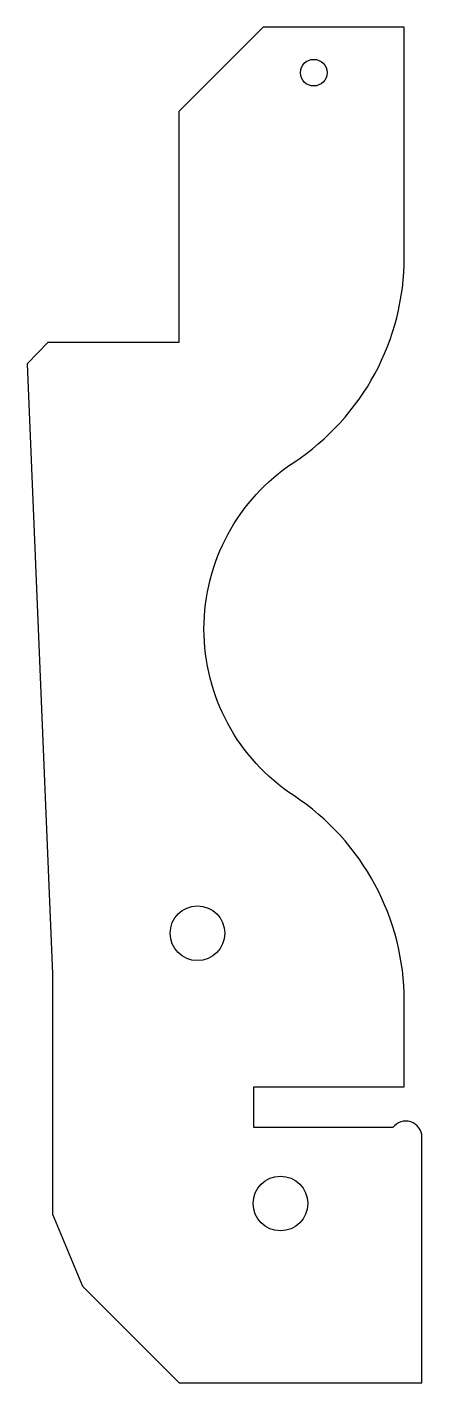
# Model space of a CAD drawing. Header units: millimetres. Extents: x -119.9 to -91.7, y -84.5 to 12.3.
import ezdxf

# ---------------------------------------------------------------- set-up
doc = ezdxf.new("R2010")
doc.units = ezdxf.units.MM
doc.layers.add('CUTOUTS', color=1, linetype='CONTINUOUS')
doc.layers.add('PERIMETER', color=5, linetype='CONTINUOUS')

msp = doc.modelspace()

# ---------------------------------------------------------------- linework, layer by layer
at = {"layer": 'CUTOUTS'}
for centre, radius in [((-99.416, 9.018), 0.95), ((-107.713, -52.406), 1.95), ((-101.792, -71.696), 1.95)]:
    msp.add_circle(centre, radius, dxfattribs=at)
at = {"layer": 'PERIMETER'}
msp.add_lwpolyline([(-100.845, -18.799, 0.252133), (-92.954, -4.147), (-92.954, 12.27), (-103.025, 12.27), (-109.054, 6.241), (-109.054, -10.23), (-118.405, -10.23), (-119.872, -11.759), (-118.054, -55.296), (-118.054, -72.46), (-115.926, -77.6), (-109.025, -84.5), (-91.698, -84.5), (-91.698, -66.962, 0.723869), (-93.774, -66.28), (-103.698, -66.28), (-103.698, -63.38), (-92.954, -63.38), (-92.954, -57.237, 0.252133), (-100.845, -42.585, -0.538499)], format="xyb", close=True, dxfattribs=at)

doc.saveas('drawing.dxf')
